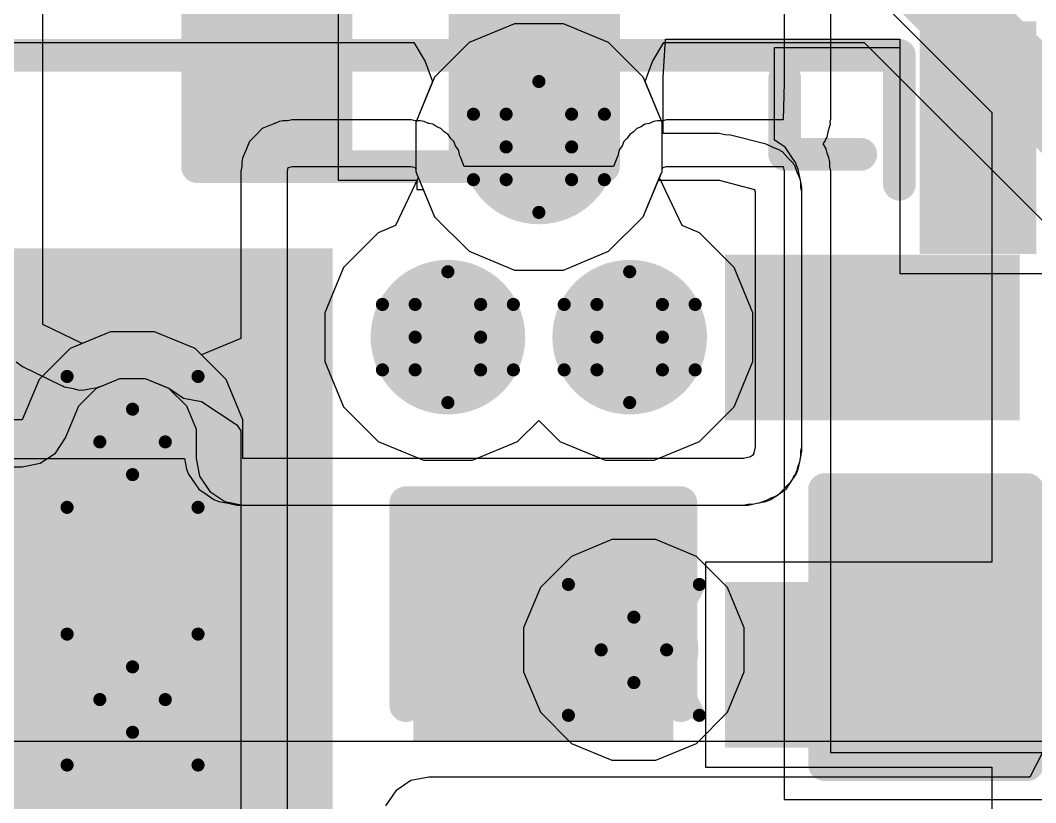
# Model space of a CAD drawing. Header units: inches. Extents: x -10 to 344, y -7 to 75.
# Drawn here: x 48.443 to 52.382, y 3.529 to 6.565 of the extents above; entities that cross this region are included whole.
import ezdxf

# ---------------------------------------------------------------- set-up
doc = ezdxf.new("R2010")
doc.units = ezdxf.units.IN
for name, color, linetype in [('Bottom Layer', 5, 'Continuous'), ('Bottom Overlay', 54, 'Continuous'), ('Bottom Paste', 16, 'Continuous'), ('Bottom Solder', 6, 'Continuous'), ('Drill Drawing', 1, 'Continuous'), ('Mid Layer 1', 16, 'Continuous'), ('Mid Layer 2', 76, 'Continuous'), ('Top Layer', 1, 'Continuous'), ('Top Overlay', 2, 'Continuous'), ('Top Paste', 8, 'Continuous'), ('Top Solder', 216, 'Continuous'), ('Via Holes', 16, 'Continuous')]:
    doc.layers.add(name, color=color, linetype=linetype)

# ---------------------------------------------------------------- blocks, each defined once
blk = doc.blocks.new('C___0603_B_23')
at = {"layer": 'Bottom Layer'}
for points in [[(-1.143, -0.4445), (-1.143, 0.4445), (-0.381, 0.4445), (-0.381, -0.4445)], [(0.381, -0.4445), (0.381, 0.4445), (1.143, 0.4445), (1.143, -0.4445)]]:
    blk.add_hatch(color=5, dxfattribs=at).paths.add_polyline_path(points)
at = {"layer": 'Bottom Paste'}
for points in [[(-1.143, -0.4445), (-1.143, 0.4445), (-0.381, 0.4445), (-0.381, -0.4445)], [(0.381, -0.4445), (0.381, 0.4445), (1.143, 0.4445), (1.143, -0.4445)]]:
    blk.add_hatch(color=16, dxfattribs=at).paths.add_polyline_path(points)
at = {"layer": 'Bottom Solder'}
for points in [[(-1.203, -0.5045), (-1.203, 0.5045), (-0.321, 0.5045), (-0.321, -0.5045)], [(0.321, -0.5045), (0.321, 0.5045), (1.203, 0.5045), (1.203, -0.5045)]]:
    blk.add_hatch(color=6, dxfattribs=at).paths.add_polyline_path(points)
at = {"layer": 'Bottom Overlay', "const_width": 0.127}
for points in [[(-0.4572, 0.5334), (-1.2446, 0.5334)], [(-1.2446, -0.5334), (-1.2446, 0.5334)], [(1.2446, 0.5334), (0.4572, 0.5334)], [(1.2446, -0.5334), (1.2446, 0.5334)], [(-0.4572, -0.5334), (-1.2446, -0.5334)], [(1.2446, -0.5334), (0.4572, -0.5334)]]:
    blk.add_lwpolyline(points, dxfattribs=at)
at = {"layer": 'Bottom Overlay', "const_width": 0.0635}
for points in [[(-1.2764, 0.5334, 1), (-1.2128, 0.5334, 1)], [(-1.2764, 0.5334, 1), (-1.2128, 0.5334, 1)], [(-0.4889, 0.5334, 1), (-0.4254, 0.5334, 1)], [(0.4254, 0.5334, 1), (0.4889, 0.5334, 1)], [(1.2128, 0.5334, 1), (1.2764, 0.5334, 1)], [(1.2128, 0.5334, 1), (1.2764, 0.5334, 1)], [(-1.2764, -0.5334, 1), (-1.2128, -0.5334, 1)], [(-1.2764, -0.5334, 1), (-1.2128, -0.5334, 1)], [(-0.4889, -0.5334, 1), (-0.4254, -0.5334, 1)], [(0.4254, -0.5334, 1), (0.4889, -0.5334, 1)], [(1.2128, -0.5334, 1), (1.2764, -0.5334, 1)], [(1.2128, -0.5334, 1), (1.2764, -0.5334, 1)]]:
    blk.add_lwpolyline(points, format="xyb", close=True, dxfattribs=at)
blk = doc.blocks.new('32_QFN__5_5__B_27')
at = {"layer": 'Bottom Layer'}
blk.add_hatch(color=5, dxfattribs=at).paths.add_polyline_path([(-2.785, 1.875), (-2.085, 1.875), (-2.085, 1.625), (-2.785, 1.625)])
at = {"layer": 'Bottom Paste'}
blk.add_hatch(color=16, dxfattribs=at).paths.add_polyline_path([(-2.785, 1.875), (-2.085, 1.875), (-2.085, 1.625), (-2.785, 1.625)])
at = {"layer": 'Bottom Solder'}
blk.add_hatch(color=6, dxfattribs=at).paths.add_polyline_path([(-2.8866, 1.9766), (-1.9834, 1.9766), (-1.9834, 1.5234), (-2.8866, 1.5234)])
at = {"layer": 'Bottom Overlay', "const_width": 0.127}
for points in [[(-2.5, 2.5), (-2.205, 2.5)], [(-2.5, 2.5), (-2.5, 2.205)]]:
    blk.add_lwpolyline(points, dxfattribs=at)
at = {"layer": 'Bottom Overlay', "const_width": 0.0635}
for points in [[(-2.5318, 2.5, 1), (-2.4683, 2.5, 1)], [(-2.5318, 2.5, 1), (-2.4683, 2.5, 1)], [(-2.2367, 2.5, 1), (-2.1732, 2.5, 1)], [(-2.5318, 2.205, 1), (-2.4683, 2.205, 1)]]:
    blk.add_lwpolyline(points, format="xyb", close=True, dxfattribs=at)
blk = doc.blocks.new('8_WSON__8_6__28')
at = {"layer": 'Top Layer'}
for points in [[(-1.7, 2.15), (1.7, 2.15), (1.7, -2.15), (-1.7, -2.15)], [(-4.365, -0.415), (-3.425, -0.415), (-3.425, -0.855), (-4.365, -0.855)], [(-4.365, -1.685), (-3.425, -1.685), (-3.425, -2.125), (-4.365, -2.125)]]:
    blk.add_hatch(color=1, dxfattribs=at).paths.add_polyline_path(points)
at = {"layer": 'Top Paste'}
for points in [[(-4.365, -0.415), (-3.425, -0.415), (-3.425, -0.855), (-4.365, -0.855)], [(-4.365, -1.685), (-3.425, -1.685), (-3.425, -2.125), (-4.365, -2.125)]]:
    blk.add_hatch(color=8, dxfattribs=at).paths.add_polyline_path(points)
at = {"layer": 'Top Solder'}
for points in [[(-1.8016, 2.2516), (1.8016, 2.2516), (1.8016, -2.2516), (-1.8016, -2.2516)], [(-4.4666, -0.3134), (-3.3234, -0.3134), (-3.3234, -0.9566), (-4.4666, -0.9566)], [(-4.4666, -1.5834), (-3.3234, -1.5834), (-3.3234, -2.2266), (-4.4666, -2.2266)]]:
    blk.add_hatch(color=216, dxfattribs=at).paths.add_polyline_path(points)
at = {"layer": 'Top Overlay', "const_width": 0.127}
for points in [[(-4, -2.5), (-4, -3)], [(4, -3), (-4, -3)]]:
    blk.add_lwpolyline(points, dxfattribs=at)
at = {"layer": 'Top Overlay', "const_width": 0.0635}
for points in [[(-4.0317, -2.5, 1), (-3.9682, -2.5, 1)], [(-4.0317, -3, 1), (-3.9682, -3, 1)], [(-4.0317, -3, 1), (-3.9682, -3, 1)]]:
    blk.add_lwpolyline(points, format="xyb", close=True, dxfattribs=at)
blk = doc.blocks.new('R___0402_B_57')
at = {"layer": 'Bottom Layer'}
for points in [[(-0.2413, 0.3175), (-0.2413, -0.3175), (-0.6985, -0.3175), (-0.6985, 0.3175)], [(0.6985, 0.3175), (0.6985, -0.3175), (0.2413, -0.3175), (0.2413, 0.3175)]]:
    blk.add_hatch(color=5, dxfattribs=at).paths.add_polyline_path(points)
at = {"layer": 'Bottom Paste'}
for points in [[(-0.2413, 0.3175), (-0.2413, -0.3175), (-0.6985, -0.3175), (-0.6985, 0.3175)], [(0.6985, 0.3175), (0.6985, -0.3175), (0.2413, -0.3175), (0.2413, 0.3175)]]:
    blk.add_hatch(color=16, dxfattribs=at).paths.add_polyline_path(points)
at = {"layer": 'Bottom Solder'}
for points in [[(-0.1863, 0.3725), (-0.1863, -0.3725), (-0.7535, -0.3725), (-0.7535, 0.3725)], [(0.7535, 0.3725), (0.7535, -0.3725), (0.1863, -0.3725), (0.1863, 0.3725)]]:
    blk.add_hatch(color=6, dxfattribs=at).paths.add_polyline_path(points)
at = {"layer": 'Bottom Overlay'}
for points, const_width in [([(-0.7874, -0.4064), (-0.7874, 0.4064)], 0.127), ([(-0.7874, 0.4064), (0.7874, 0.4064)], 0.127), ([(-0.8128, 0.4318), (0.8128, 0.4318)], 0.00323), ([(0.7874, -0.4064), (0.7874, 0.4064)], 0.127), ([(-0.7874, -0.4064), (0.7874, -0.4064)], 0.127)]:
    blk.add_lwpolyline(points, dxfattribs=dict(at, const_width=const_width))
for points, const_width in [([(-0.8191, 0.4064, 1), (-0.7556, 0.4064, 1)], 0.0635), ([(-0.8191, 0.4064, 1), (-0.7556, 0.4064, 1)], 0.0635), ([(-0.8136, 0.4318, 1), (-0.812, 0.4318, 1)], 0.00161), ([(0.7556, 0.4064, 1), (0.8191, 0.4064, 1)], 0.0635), ([(0.7556, 0.4064, 1), (0.8191, 0.4064, 1)], 0.0635), ([(0.812, 0.4318, 1), (0.8136, 0.4318, 1)], 0.00161), ([(-0.8191, -0.4064, 1), (-0.7556, -0.4064, 1)], 0.0635), ([(-0.8191, -0.4064, 1), (-0.7556, -0.4064, 1)], 0.0635), ([(0.7556, -0.4064, 1), (0.8191, -0.4064, 1)], 0.0635), ([(0.7556, -0.4064, 1), (0.8191, -0.4064, 1)], 0.0635)]:
    blk.add_lwpolyline(points, format="xyb", close=True, dxfattribs=dict(at, const_width=const_width))
blk = doc.blocks.new('C___0603_B_91')
at = {"layer": 'Bottom Layer'}
for points in [[(-1.143, -0.4445), (-1.143, 0.4445), (-0.381, 0.4445), (-0.381, -0.4445)], [(0.381, -0.4445), (0.381, 0.4445), (1.143, 0.4445), (1.143, -0.4445)]]:
    blk.add_hatch(color=5, dxfattribs=at).paths.add_polyline_path(points)
at = {"layer": 'Bottom Paste'}
for points in [[(-1.143, -0.4445), (-1.143, 0.4445), (-0.381, 0.4445), (-0.381, -0.4445)], [(0.381, -0.4445), (0.381, 0.4445), (1.143, 0.4445), (1.143, -0.4445)]]:
    blk.add_hatch(color=16, dxfattribs=at).paths.add_polyline_path(points)
at = {"layer": 'Bottom Solder'}
for points in [[(-1.203, -0.5045), (-1.203, 0.5045), (-0.321, 0.5045), (-0.321, -0.5045)], [(0.321, -0.5045), (0.321, 0.5045), (1.203, 0.5045), (1.203, -0.5045)]]:
    blk.add_hatch(color=6, dxfattribs=at).paths.add_polyline_path(points)
at = {"layer": 'Bottom Overlay', "const_width": 0.127}
for points in [[(-1.2446, 0.5334), (-0.4572, 0.5334)], [(-1.2446, -0.5334), (-1.2446, 0.5334)], [(0.4572, 0.5334), (1.2446, 0.5334)], [(1.2446, -0.5334), (1.2446, 0.5334)], [(-1.2446, -0.5334), (-0.4572, -0.5334)], [(0.4572, -0.5334), (1.2446, -0.5334)]]:
    blk.add_lwpolyline(points, dxfattribs=at)
at = {"layer": 'Bottom Overlay', "const_width": 0.0635}
for points in [[(-1.2764, 0.5334, 1), (-1.2128, 0.5334, 1)], [(-1.2764, 0.5334, 1), (-1.2128, 0.5334, 1)], [(-0.4889, 0.5334, 1), (-0.4254, 0.5334, 1)], [(0.4254, 0.5334, 1), (0.4889, 0.5334, 1)], [(1.2128, 0.5334, 1), (1.2764, 0.5334, 1)], [(1.2128, 0.5334, 1), (1.2764, 0.5334, 1)], [(-1.2764, -0.5334, 1), (-1.2128, -0.5334, 1)], [(-1.2764, -0.5334, 1), (-1.2128, -0.5334, 1)], [(-0.4889, -0.5334, 1), (-0.4254, -0.5334, 1)], [(0.4254, -0.5334, 1), (0.4889, -0.5334, 1)], [(1.2128, -0.5334, 1), (1.2764, -0.5334, 1)], [(1.2128, -0.5334, 1), (1.2764, -0.5334, 1)]]:
    blk.add_lwpolyline(points, format="xyb", close=True, dxfattribs=at)

msp = doc.modelspace()

# ---------------------------------------------------------------- hatches: boundary and pattern name
at = {"layer": 'Bottom Layer'}
msp.add_hatch(color=5, dxfattribs=at).paths.add_polyline_path([(50.1594, 6.0861), (50.7563, 6.0861), (50.7563, 6.7211), (50.1594, 6.7211)])
h = msp.add_hatch(color=5, dxfattribs=at)
edge = h.paths.add_edge_path()
edge.add_arc((50.4549, 6.0737), 0.3, 0, 360)
h = msp.add_hatch(color=5, dxfattribs=at)
edge = h.paths.add_edge_path()
edge.add_arc((50.1019, 5.3355), 0.3, 0, 360)
h = msp.add_hatch(color=5, dxfattribs=at)
edge = h.paths.add_edge_path()
edge.add_arc((50.8071, 5.3355), 0.3, 0, 360)
h = msp.add_hatch(color=5, dxfattribs=at)
edge = h.paths.add_edge_path()
edge.add_arc((48.8786, 4.929), 0.25, 0, 360)
h = msp.add_hatch(color=5, dxfattribs=at)
edge = h.paths.add_edge_path()
edge.add_arc((50.8235, 4.1218), 0.25, 0, 360)
h = msp.add_hatch(color=5, dxfattribs=at)
edge = h.paths.add_edge_path()
edge.add_arc((48.8786, 3.929), 0.25, 0, 360)
at = {"layer": 'Mid Layer 1'}
h = msp.add_hatch(color=16, dxfattribs=at)
edge = h.paths.add_edge_path()
edge.add_arc((50.4549, 6.0737), 0.3, 0, 360)
h = msp.add_hatch(color=16, dxfattribs=at)
edge = h.paths.add_edge_path()
edge.add_arc((50.1019, 5.3355), 0.3, 0, 360)
h = msp.add_hatch(color=16, dxfattribs=at)
edge = h.paths.add_edge_path()
edge.add_arc((50.8071, 5.3355), 0.3, 0, 360)
h = msp.add_hatch(color=16, dxfattribs=at)
edge = h.paths.add_edge_path()
edge.add_arc((48.8786, 4.929), 0.25, 0, 360)
h = msp.add_hatch(color=16, dxfattribs=at)
edge = h.paths.add_edge_path()
edge.add_arc((50.8235, 4.1218), 0.25, 0, 360)
h = msp.add_hatch(color=16, dxfattribs=at)
edge = h.paths.add_edge_path()
edge.add_arc((48.8786, 3.929), 0.25, 0, 360)
at = {"layer": 'Mid Layer 2'}
h = msp.add_hatch(color=76, dxfattribs=at)
edge = h.paths.add_edge_path()
edge.add_arc((50.4549, 6.0737), 0.3, 0, 360)
h = msp.add_hatch(color=76, dxfattribs=at)
edge = h.paths.add_edge_path()
edge.add_arc((50.1019, 5.3355), 0.3, 0, 360)
h = msp.add_hatch(color=76, dxfattribs=at)
edge = h.paths.add_edge_path()
edge.add_arc((50.8071, 5.3355), 0.3, 0, 360)
h = msp.add_hatch(color=76, dxfattribs=at)
edge = h.paths.add_edge_path()
edge.add_arc((48.8786, 4.929), 0.25, 0, 360)
h = msp.add_hatch(color=76, dxfattribs=at)
edge = h.paths.add_edge_path()
edge.add_arc((50.8235, 4.1218), 0.25, 0, 360)
h = msp.add_hatch(color=76, dxfattribs=at)
edge = h.paths.add_edge_path()
edge.add_arc((48.8786, 3.929), 0.25, 0, 360)
at = {"layer": 'Top Layer'}
h = msp.add_hatch(color=1, dxfattribs=at)
edge = h.paths.add_edge_path()
edge.add_arc((50.4549, 6.0737), 0.3, 0, 360)
h = msp.add_hatch(color=1, dxfattribs=at)
edge = h.paths.add_edge_path()
edge.add_arc((50.1019, 5.3355), 0.3, 0, 360)
h = msp.add_hatch(color=1, dxfattribs=at)
edge = h.paths.add_edge_path()
edge.add_arc((50.8071, 5.3355), 0.3, 0, 360)
h = msp.add_hatch(color=1, dxfattribs=at)
edge = h.paths.add_edge_path()
edge.add_arc((48.8786, 4.929), 0.25, 0, 360)
h = msp.add_hatch(color=1, dxfattribs=at)
edge = h.paths.add_edge_path()
edge.add_arc((50.8235, 4.1218), 0.25, 0, 360)
h = msp.add_hatch(color=1, dxfattribs=at)
edge = h.paths.add_edge_path()
edge.add_arc((48.8786, 3.929), 0.25, 0, 360)
at = {"layer": 'Via Holes'}
h = msp.add_hatch(color=7, dxfattribs=at)
edge = h.paths.add_edge_path()
edge.add_arc((50.4549, 6.0737), 0.15, 0, 360)
h = msp.add_hatch(color=7, dxfattribs=at)
edge = h.paths.add_edge_path()
edge.add_arc((50.1019, 5.3355), 0.15, 0, 360)
h = msp.add_hatch(color=7, dxfattribs=at)
edge = h.paths.add_edge_path()
edge.add_arc((50.8071, 5.3355), 0.15, 0, 360)
h = msp.add_hatch(color=7, dxfattribs=at)
edge = h.paths.add_edge_path()
edge.add_arc((48.8786, 4.929), 0.125, 0, 360)
h = msp.add_hatch(color=7, dxfattribs=at)
edge = h.paths.add_edge_path()
edge.add_arc((50.8235, 4.1218), 0.125, 0, 360)
h = msp.add_hatch(color=7, dxfattribs=at)
edge = h.paths.add_edge_path()
edge.add_arc((48.8786, 3.929), 0.125, 0, 360)

# ---------------------------------------------------------------- linework, layer by layer
at = {"layer": 'Bottom Layer'}
for p, q in [((48.5301, 5.3846), (48.5301, 13.3238)), ((49.6768, 6.9925), (49.6768, 5.9442)), ((50.9376, 6.3434), (50.9457, 6.4924)), ((50.9457, 6.4924), (51.8557, 6.4924)), ((51.3687, 6.1102), (51.3687, 6.4602)), ((51.3687, 6.4602), (51.8557, 6.4602)), ((51.8557, 6.4924), (51.8557, 5.5824)), ((51.8557, 6.4602), (51.8557, 5.5824)), ((50.9376, 6.1255), (50.9376, 6.3434)), ((51.1539, 6.1255), (50.9376, 6.1255)), ((51.176, 6.1211), (51.1539, 6.1255)), ((51.1986, 6.1199), (51.176, 6.1211)), ((51.3365, 6.0848), (51.1986, 6.1199)), ((51.3687, 6.1004), (51.3687, 6.1102)), ((51.3641, 6.0715), (51.3365, 6.0848)), ((51.3924, 6.0598), (51.3641, 6.0715)), ((51.3872, 6.088), (51.3687, 6.1004)), ((51.4106, 6.0724), (51.3872, 6.088)), ((51.4367, 6.0334), (51.4106, 6.0724)), ((51.4106, 6.0724), (51.4106, 6.0724)), ((51.4106, 6.0724), (51.4106, 6.0724)), ((51.3959, 6.0564), (51.3924, 6.0598)), ((51.4003, 6.0543), (51.3959, 6.0564)), ((51.4208, 6.0315), (51.4003, 6.0543)), ((51.4424, 6.0098), (51.4208, 6.0315)), ((51.4499, 6.0136), (51.4367, 6.0334)), ((51.4443, 6.0053), (51.4424, 6.0098)), ((51.4476, 6.0017), (51.4443, 6.0053)), ((51.4572, 5.9743), (51.4476, 6.0017)), ((51.4612, 5.9862), (51.4499, 6.0136)), ((51.4499, 6.0136), (51.4499, 6.0136)), ((51.4499, 6.0136), (51.4499, 6.0136)), ((51.4612, 5.9684), (51.4572, 5.9743)), ((51.4695, 5.9445), (51.4612, 5.9862)), ((51.4627, 5.961), (51.4612, 5.9684)), ((51.4695, 5.9445), (51.4627, 5.961)), ((49.6768, 5.9442), (49.9816, 5.9442)), ((49.9816, 5.9442), (49.9816, 5.9083)), ((50.8599, 5.803), (50.9184, 5.9442)), ((50.9184, 5.9442), (51.1539, 5.9442)), ((51.1539, 5.9442), (51.2917, 5.9091)), ((51.2917, 5.9091), (51.2937, 5.899)), ((51.4715, 5.9344), (51.4695, 5.9445)), ((51.475, 5.9169), (51.4695, 5.9445)), ((51.4715, 5.9165), (51.4715, 5.9344)), ((51.475, 5.899), (51.4715, 5.9165)), ((51.475, 4.8926), (51.475, 5.9169)), ((49.9816, 5.9083), (50.0062, 5.9083)), ((50.0062, 5.9083), (50.0498, 5.803)), ((51.2937, 5.899), (51.2937, 4.9104)), ((51.475, 4.9104), (51.475, 5.899)), ((50.0498, 5.803), (50.1842, 5.6686)), ((50.7255, 5.6686), (50.8599, 5.803)), ((50.1842, 5.6686), (50.3598, 5.5959)), ((50.5499, 5.5959), (50.7255, 5.6686)), ((50.3598, 5.5959), (50.5499, 5.5959)), ((51.8557, 5.5824), (52.9613, 5.5824)), ((51.8557, 5.5824), (52.9613, 5.5824)), ((48.6825, 5.3108), (48.5301, 5.3846)), ((48.7935, 5.3568), (48.6825, 5.3108)), ((48.9637, 5.3568), (48.7935, 5.3568)), ((49.1209, 5.2917), (48.9637, 5.3568)), ((49.2413, 5.1713), (49.1209, 5.2917)), ((48.427, 5.2397), (48.4511, 5.2215)), ((48.4511, 5.2215), (48.6035, 5.1477)), ((48.7519, 5.1433), (48.8296, 5.1755)), ((48.8296, 5.1755), (48.9276, 5.1755)), ((48.9276, 5.1755), (49.0182, 5.138)), ((49.3064, 5.0141), (49.2413, 5.1713)), ((48.6035, 5.1477), (48.6087, 5.1463)), ((48.6087, 5.1463), (48.6131, 5.1433)), ((48.6131, 5.1433), (48.6428, 5.1374)), ((48.6428, 5.1374), (48.6719, 5.1298)), ((48.6719, 5.1298), (48.6773, 5.1306)), ((48.6773, 5.1306), (48.6825, 5.1295)), ((48.6825, 5.1295), (48.7121, 5.1354)), ((48.7121, 5.1354), (48.742, 5.1396)), ((48.742, 5.1396), (48.7466, 5.1423)), ((48.7466, 5.1423), (48.7519, 5.1433)), ((49.0182, 5.138), (49.0876, 5.0686)), ((49.0876, 5.0686), (49.1251, 4.978)), ((49.3064, 4.8652), (49.3064, 5.0141)), ((49.1251, 4.978), (49.1251, 4.8652)), ((51.289, 4.8865), (51.2884, 4.8834)), ((51.2937, 4.9104), (51.289, 4.8865)), ((51.289, 4.8865), (51.289, 4.8865)), ((51.289, 4.8865), (51.289, 4.8865)), ((51.4668, 4.8512), (51.475, 4.8926)), ((51.4715, 4.8929), (51.475, 4.9104)), ((51.4715, 4.875), (51.4715, 4.8929)), ((46.5328, 4.8652), (49.0798, 4.8652)), ((49.0798, 4.8652), (49.0881, 4.8232)), ((49.1251, 4.8652), (49.1389, 4.7958)), ((51.2485, 4.8652), (49.3064, 4.8652)), ((51.2655, 4.8686), (51.2485, 4.8652)), ((51.2755, 4.8706), (51.2655, 4.8686)), ((51.2655, 4.8686), (51.2655, 4.8686)), ((51.2655, 4.8686), (51.2655, 4.8686)), ((51.2832, 4.8757), (51.2755, 4.8706)), ((51.2884, 4.8834), (51.2832, 4.8757)), ((51.4593, 4.8316), (51.4661, 4.8481)), ((51.4612, 4.8232), (51.4668, 4.8512)), ((51.4661, 4.8481), (51.4668, 4.8511)), ((51.4668, 4.8512), (51.4715, 4.875)), ((51.4668, 4.8511), (51.4668, 4.8512)), ((51.4668, 4.8511), (51.4668, 4.8511)), ((49.0881, 4.8232), (49.0961, 4.8038)), ((51.4511, 4.8054), (51.4528, 4.8117)), ((51.4528, 4.8117), (51.4565, 4.8171)), ((51.4532, 4.8038), (51.4612, 4.8232)), ((51.4565, 4.8171), (51.4593, 4.8316)), ((51.4612, 4.8232), (51.4612, 4.8232)), ((51.4612, 4.8232), (51.4612, 4.8232)), ((51.4612, 4.8232), (51.4612, 4.8232)), ((49.0961, 4.8038), (49.0961, 4.8038)), ((49.0961, 4.8038), (49.0961, 4.8038)), ((49.0961, 4.8038), (49.1213, 4.7662)), ((49.1389, 4.7958), (49.1782, 4.737)), ((51.3839, 4.725), (51.4339, 4.775)), ((51.4139, 4.745), (51.4289, 4.7675)), ((51.4289, 4.7675), (51.4532, 4.8038)), ((51.4339, 4.775), (51.4391, 4.7827)), ((51.4391, 4.7827), (51.4455, 4.7982)), ((51.4455, 4.7982), (51.4511, 4.8054)), ((51.4532, 4.8038), (51.4532, 4.8038)), ((51.4532, 4.8038), (51.4532, 4.8038)), ((49.1213, 4.7662), (49.1354, 4.745)), ((49.1354, 4.745), (49.1354, 4.745)), ((49.1354, 4.745), (49.1354, 4.745)), ((49.1354, 4.745), (49.1684, 4.723)), ((49.1782, 4.737), (49.237, 4.6977)), ((51.3551, 4.7057), (51.3914, 4.73)), ((51.3914, 4.73), (51.4139, 4.745)), ((51.4139, 4.745), (51.4139, 4.745)), ((51.4139, 4.745), (51.4139, 4.745)), ((49.1684, 4.723), (49.1942, 4.7057)), ((49.1942, 4.7057), (49.1942, 4.7057)), ((49.1942, 4.7057), (49.1943, 4.7057)), ((49.1943, 4.7057), (49.2136, 4.6977)), ((49.2136, 4.6977), (49.2554, 4.6894)), ((49.237, 4.6977), (49.3064, 4.6839)), ((49.2554, 4.6894), (49.2829, 4.6839)), ((51.2664, 4.6839), (51.3009, 4.6908)), ((51.2839, 4.6874), (51.3009, 4.6908)), ((51.3009, 4.6908), (51.3357, 4.6977)), ((51.3009, 4.6908), (51.3109, 4.6928)), ((51.3009, 4.6908), (51.3009, 4.6908)), ((51.3009, 4.6908), (51.3009, 4.6908)), ((51.3109, 4.6928), (51.3273, 4.6996)), ((51.3273, 4.6996), (51.3349, 4.7011)), ((51.3349, 4.7011), (51.3403, 4.7047)), ((51.3357, 4.6977), (51.3551, 4.7057)), ((51.3403, 4.7047), (51.3466, 4.7064)), ((51.3466, 4.7064), (51.3497, 4.7089)), ((51.3497, 4.7089), (51.3762, 4.7198)), ((51.3551, 4.7057), (51.3551, 4.7057)), ((51.3551, 4.7057), (51.3551, 4.7057)), ((51.3762, 4.7198), (51.3839, 4.725)), ((49.2829, 4.6839), (51.2664, 4.6839)), ((49.3064, 4.6839), (51.2485, 4.6839)), ((51.2485, 4.6839), (51.2655, 4.6873)), ((51.2655, 4.6873), (51.266, 4.6874)), ((51.2655, 4.6873), (51.2655, 4.6873)), ((51.266, 4.6874), (51.2839, 4.6874)), ((52.4267, 3.7657), (46.5328, 3.7657)), ((52.4323, 3.7692), (52.3601, 3.6281)), ((50.0276, 3.6281), (49.9582, 3.6143)), ((52.3601, 3.6281), (50.0276, 3.6281)), ((49.9582, 3.6143), (49.8994, 3.5751)), ((49.8994, 3.5751), (49.8601, 3.5162))]:
    msp.add_line(p, q, dxfattribs=at)
at = {"layer": 'Bottom Layer', "const_width": 0.1524}
for points in [[(50.388, 6.4036), (50.4549, 6.3367)], [(50.4549, 6.0737), (50.4549, 6.3367)]]:
    msp.add_lwpolyline(points, dxfattribs=at)
at = {"layer": 'Bottom Layer', "const_width": 0.0762}
for points in [[(50.3499, 6.4036, 1), (50.4261, 6.4036, 1)], [(50.4168, 6.3367, 1), (50.493, 6.3367, 1)], [(50.4168, 6.3367, 1), (50.493, 6.3367, 1)], [(50.4168, 6.0737, 1), (50.493, 6.0737, 1)]]:
    msp.add_lwpolyline(points, format="xyb", close=True, dxfattribs=at)
at = {"layer": 'Drill Drawing', "const_width": 0.0508}
for points in [[(50.3279, 6.2007), (50.4549, 6.3277)], [(50.4549, 6.3277), (50.5819, 6.2007)], [(50.2009, 6.2007), (50.3279, 6.0737)], [(50.2009, 6.2007), (50.3279, 6.2007)], [(50.5819, 6.2007), (50.7089, 6.2007)], [(50.5819, 6.0737), (50.7089, 6.2007)], [(50.2009, 5.9467), (50.3279, 6.0737)], [(50.5819, 6.0737), (50.7089, 5.9467)], [(50.2009, 5.9467), (50.3279, 5.9467)], [(50.3279, 5.9467), (50.4549, 5.8197)], [(50.4549, 5.8197), (50.5819, 5.9467)], [(50.5819, 5.9467), (50.7089, 5.9467)], [(49.9749, 5.4625), (50.1019, 5.5895)], [(50.1019, 5.5895), (50.2289, 5.4625)], [(50.6801, 5.4625), (50.8071, 5.5895)], [(50.8071, 5.5895), (50.9341, 5.4625)], [(49.8479, 5.4625), (49.9749, 5.3355)], [(49.8479, 5.4625), (49.9749, 5.4625)], [(50.2289, 5.4625), (50.3559, 5.4625)], [(50.2289, 5.3355), (50.3559, 5.4625)], [(50.5531, 5.4625), (50.6801, 5.3355)], [(50.5531, 5.4625), (50.6801, 5.4625)], [(50.9341, 5.4625), (51.0611, 5.4625)], [(50.9341, 5.3355), (51.0611, 5.4625)], [(49.8479, 5.2085), (49.9749, 5.3355)], [(50.2289, 5.3355), (50.3559, 5.2085)], [(50.5531, 5.2085), (50.6801, 5.3355)], [(50.9341, 5.3355), (51.0611, 5.2085)], [(48.6246, 5.183), (48.8786, 5.056)], [(48.6246, 5.183), (48.7516, 4.929)], [(48.8786, 5.056), (49.1326, 5.183)], [(49.0056, 4.929), (49.1326, 5.183)], [(49.8479, 5.2085), (49.9749, 5.2085)], [(49.9749, 5.2085), (50.1019, 5.0815)], [(50.1019, 5.0815), (50.2289, 5.2085)], [(50.2289, 5.2085), (50.3559, 5.2085)], [(50.5531, 5.2085), (50.6801, 5.2085)], [(50.6801, 5.2085), (50.8071, 5.0815)], [(50.8071, 5.0815), (50.9341, 5.2085)], [(50.9341, 5.2085), (51.0611, 5.2085)], [(48.6246, 4.675), (48.7516, 4.929)], [(49.0056, 4.929), (49.1326, 4.675)], [(48.6246, 4.675), (48.8786, 4.802)], [(48.8786, 4.802), (49.1326, 4.675)], [(50.5695, 4.3758), (50.8235, 4.2488)], [(50.5695, 4.3758), (50.6965, 4.1218)], [(50.8235, 4.2488), (51.0775, 4.3758)], [(50.9505, 4.1218), (51.0775, 4.3758)], [(48.6246, 4.183), (48.8786, 4.056)], [(48.6246, 4.183), (48.7516, 3.929)], [(48.8786, 4.056), (49.1326, 4.183)], [(49.0056, 3.929), (49.1326, 4.183)], [(50.5695, 3.8678), (50.6965, 4.1218)], [(50.9505, 4.1218), (51.0775, 3.8678)], [(50.5695, 3.8678), (50.8235, 3.9948)], [(50.8235, 3.9948), (51.0775, 3.8678)], [(48.6246, 3.675), (48.7516, 3.929)], [(49.0056, 3.929), (49.1326, 3.675)], [(48.6246, 3.675), (48.8786, 3.802)], [(48.8786, 3.802), (49.1326, 3.675)]]:
    msp.add_lwpolyline(points, dxfattribs=at)
at = {"layer": 'Drill Drawing', "const_width": 0.0254}
for points in [[(50.4422, 6.3277, 1), (50.4676, 6.3277, 1)], [(50.4422, 6.3277, 1), (50.4676, 6.3277, 1)], [(50.1882, 6.2007, 1), (50.2136, 6.2007, 1)], [(50.1882, 6.2007, 1), (50.2136, 6.2007, 1)], [(50.3152, 6.2007, 1), (50.3406, 6.2007, 1)], [(50.3152, 6.2007, 1), (50.3406, 6.2007, 1)], [(50.5692, 6.2007, 1), (50.5946, 6.2007, 1)], [(50.5692, 6.2007, 1), (50.5946, 6.2007, 1)], [(50.6962, 6.2007, 1), (50.7216, 6.2007, 1)], [(50.6962, 6.2007, 1), (50.7216, 6.2007, 1)], [(50.3152, 6.0737, 1), (50.3406, 6.0737, 1)], [(50.3152, 6.0737, 1), (50.3406, 6.0737, 1)], [(50.5692, 6.0737, 1), (50.5946, 6.0737, 1)], [(50.5692, 6.0737, 1), (50.5946, 6.0737, 1)], [(50.1882, 5.9467, 1), (50.2136, 5.9467, 1)], [(50.1882, 5.9467, 1), (50.2136, 5.9467, 1)], [(50.3152, 5.9467, 1), (50.3406, 5.9467, 1)], [(50.3152, 5.9467, 1), (50.3406, 5.9467, 1)], [(50.5692, 5.9467, 1), (50.5946, 5.9467, 1)], [(50.5692, 5.9467, 1), (50.5946, 5.9467, 1)], [(50.6962, 5.9467, 1), (50.7216, 5.9467, 1)], [(50.6962, 5.9467, 1), (50.7216, 5.9467, 1)], [(50.4422, 5.8197, 1), (50.4676, 5.8197, 1)], [(50.4422, 5.8197, 1), (50.4676, 5.8197, 1)], [(50.0892, 5.5895, 1), (50.1146, 5.5895, 1)], [(50.0892, 5.5895, 1), (50.1146, 5.5895, 1)], [(50.7944, 5.5895, 1), (50.8198, 5.5895, 1)], [(50.7944, 5.5895, 1), (50.8198, 5.5895, 1)], [(49.8352, 5.4625, 1), (49.8606, 5.4625, 1)], [(49.8352, 5.4625, 1), (49.8606, 5.4625, 1)], [(49.9622, 5.4625, 1), (49.9876, 5.4625, 1)], [(49.9622, 5.4625, 1), (49.9876, 5.4625, 1)], [(50.2162, 5.4625, 1), (50.2416, 5.4625, 1)], [(50.2162, 5.4625, 1), (50.2416, 5.4625, 1)], [(50.3432, 5.4625, 1), (50.3686, 5.4625, 1)], [(50.3432, 5.4625, 1), (50.3686, 5.4625, 1)], [(50.5404, 5.4625, 1), (50.5658, 5.4625, 1)], [(50.5404, 5.4625, 1), (50.5658, 5.4625, 1)], [(50.6674, 5.4625, 1), (50.6928, 5.4625, 1)], [(50.6674, 5.4625, 1), (50.6928, 5.4625, 1)], [(50.9214, 5.4625, 1), (50.9468, 5.4625, 1)], [(50.9214, 5.4625, 1), (50.9468, 5.4625, 1)], [(51.0484, 5.4625, 1), (51.0738, 5.4625, 1)], [(51.0484, 5.4625, 1), (51.0738, 5.4625, 1)], [(49.9622, 5.3355, 1), (49.9876, 5.3355, 1)], [(49.9622, 5.3355, 1), (49.9876, 5.3355, 1)], [(50.2162, 5.3355, 1), (50.2416, 5.3355, 1)], [(50.2162, 5.3355, 1), (50.2416, 5.3355, 1)], [(50.6674, 5.3355, 1), (50.6928, 5.3355, 1)], [(50.6674, 5.3355, 1), (50.6928, 5.3355, 1)], [(50.9214, 5.3355, 1), (50.9468, 5.3355, 1)], [(50.9214, 5.3355, 1), (50.9468, 5.3355, 1)], [(48.6119, 5.183, 1), (48.6373, 5.183, 1)], [(48.6119, 5.183, 1), (48.6373, 5.183, 1)], [(49.1199, 5.183, 1), (49.1453, 5.183, 1)], [(49.1199, 5.183, 1), (49.1453, 5.183, 1)], [(49.8352, 5.2085, 1), (49.8606, 5.2085, 1)], [(49.8352, 5.2085, 1), (49.8606, 5.2085, 1)], [(49.9622, 5.2085, 1), (49.9876, 5.2085, 1)], [(49.9622, 5.2085, 1), (49.9876, 5.2085, 1)], [(50.2162, 5.2085, 1), (50.2416, 5.2085, 1)], [(50.2162, 5.2085, 1), (50.2416, 5.2085, 1)], [(50.3432, 5.2085, 1), (50.3686, 5.2085, 1)], [(50.3432, 5.2085, 1), (50.3686, 5.2085, 1)], [(50.5404, 5.2085, 1), (50.5658, 5.2085, 1)], [(50.5404, 5.2085, 1), (50.5658, 5.2085, 1)], [(50.6674, 5.2085, 1), (50.6928, 5.2085, 1)], [(50.6674, 5.2085, 1), (50.6928, 5.2085, 1)], [(50.9214, 5.2085, 1), (50.9468, 5.2085, 1)], [(50.9214, 5.2085, 1), (50.9468, 5.2085, 1)], [(51.0484, 5.2085, 1), (51.0738, 5.2085, 1)], [(51.0484, 5.2085, 1), (51.0738, 5.2085, 1)], [(50.0892, 5.0815, 1), (50.1146, 5.0815, 1)], [(50.0892, 5.0815, 1), (50.1146, 5.0815, 1)], [(50.7944, 5.0815, 1), (50.8198, 5.0815, 1)], [(50.7944, 5.0815, 1), (50.8198, 5.0815, 1)], [(48.8659, 5.056, 1), (48.8913, 5.056, 1)], [(48.8659, 5.056, 1), (48.8913, 5.056, 1)], [(48.7389, 4.929, 1), (48.7643, 4.929, 1)], [(48.7389, 4.929, 1), (48.7643, 4.929, 1)], [(48.9929, 4.929, 1), (49.0183, 4.929, 1)], [(48.9929, 4.929, 1), (49.0183, 4.929, 1)], [(48.8659, 4.802, 1), (48.8913, 4.802, 1)], [(48.8659, 4.802, 1), (48.8913, 4.802, 1)], [(48.6119, 4.675, 1), (48.6373, 4.675, 1)], [(48.6119, 4.675, 1), (48.6373, 4.675, 1)], [(49.1199, 4.675, 1), (49.1453, 4.675, 1)], [(49.1199, 4.675, 1), (49.1453, 4.675, 1)], [(50.5568, 4.3758, 1), (50.5822, 4.3758, 1)], [(50.5568, 4.3758, 1), (50.5822, 4.3758, 1)], [(51.0648, 4.3758, 1), (51.0902, 4.3758, 1)], [(51.0648, 4.3758, 1), (51.0902, 4.3758, 1)], [(50.8108, 4.2488, 1), (50.8362, 4.2488, 1)], [(50.8108, 4.2488, 1), (50.8362, 4.2488, 1)], [(48.6119, 4.183, 1), (48.6373, 4.183, 1)], [(48.6119, 4.183, 1), (48.6373, 4.183, 1)], [(49.1199, 4.183, 1), (49.1453, 4.183, 1)], [(49.1199, 4.183, 1), (49.1453, 4.183, 1)], [(50.6838, 4.1218, 1), (50.7092, 4.1218, 1)], [(50.6838, 4.1218, 1), (50.7092, 4.1218, 1)], [(50.9378, 4.1218, 1), (50.9632, 4.1218, 1)], [(50.9378, 4.1218, 1), (50.9632, 4.1218, 1)], [(48.8659, 4.056, 1), (48.8913, 4.056, 1)], [(48.8659, 4.056, 1), (48.8913, 4.056, 1)], [(50.8108, 3.9948, 1), (50.8362, 3.9948, 1)], [(50.8108, 3.9948, 1), (50.8362, 3.9948, 1)], [(48.7389, 3.929, 1), (48.7643, 3.929, 1)], [(48.7389, 3.929, 1), (48.7643, 3.929, 1)], [(48.9929, 3.929, 1), (49.0183, 3.929, 1)], [(48.9929, 3.929, 1), (49.0183, 3.929, 1)], [(50.5568, 3.8678, 1), (50.5822, 3.8678, 1)], [(50.5568, 3.8678, 1), (50.5822, 3.8678, 1)], [(51.0648, 3.8678, 1), (51.0902, 3.8678, 1)], [(51.0648, 3.8678, 1), (51.0902, 3.8678, 1)], [(48.8659, 3.802, 1), (48.8913, 3.802, 1)], [(48.8659, 3.802, 1), (48.8913, 3.802, 1)], [(48.6119, 3.675, 1), (48.6373, 3.675, 1)], [(48.6119, 3.675, 1), (48.6373, 3.675, 1)], [(49.1199, 3.675, 1), (49.1453, 3.675, 1)], [(49.1199, 3.675, 1), (49.1453, 3.675, 1)]]:
    msp.add_lwpolyline(points, format="xyb", close=True, dxfattribs=at)
at = {"layer": 'Mid Layer 1'}
for p, q in [((47.8906, 6.4796), (49.9696, 6.4796)), ((49.9696, 6.4796), (50.0137, 6.4052)), ((50.896, 6.4052), (50.9401, 6.4796)), ((50.9401, 6.4796), (51.717, 6.4796)), ((51.717, 6.4796), (52.7342, 5.4624)), ((50.0137, 6.4052), (50.0427, 6.3272)), ((50.867, 6.3272), (50.896, 6.4052)), ((50.0427, 6.3272), (49.9771, 6.1687)), ((50.9327, 6.1687), (50.867, 6.3272)), ((49.9771, 6.1687), (49.9771, 5.9786)), ((50.9327, 5.9786), (50.9327, 6.1687)), ((49.9872, 5.9541), (49.8991, 5.7687)), ((49.9771, 5.9786), (49.9872, 5.9541)), ((50.9225, 5.9541), (50.9327, 5.9786)), ((51.0105, 5.7684), (50.9225, 5.9541)), ((49.8991, 5.7687), (49.8312, 5.7406)), ((51.0777, 5.7406), (51.0105, 5.7684)), ((49.8312, 5.7406), (49.6968, 5.6061)), ((51.2122, 5.6061), (51.0777, 5.7406)), ((49.6968, 5.6061), (49.6241, 5.4305)), ((51.2849, 5.4305), (51.2122, 5.6061)), ((49.6241, 5.4305), (49.6241, 5.2405)), ((51.2849, 5.2405), (51.2849, 5.4305)), ((49.6241, 5.2405), (49.6968, 5.0648)), ((51.2122, 5.0648), (51.2849, 5.2405)), ((49.6968, 5.0648), (49.8312, 4.9304)), ((51.0777, 4.9304), (51.2122, 5.0648)), ((50.3725, 4.9304), (50.4545, 5.0124)), ((50.4545, 5.0124), (50.5364, 4.9304)), ((49.8312, 4.9304), (50.0068, 4.8577)), ((50.1969, 4.8577), (50.3725, 4.9304)), ((50.5364, 4.9304), (50.7121, 4.8577)), ((50.9021, 4.8577), (51.0777, 4.9304)), ((50.0068, 4.8577), (50.1969, 4.8577)), ((50.7121, 4.8577), (50.9021, 4.8577))]:
    msp.add_line(p, q, dxfattribs=at)
at = {"layer": 'Mid Layer 1', "const_width": 0.254}
msp.add_lwpolyline([(51.8457, 6.7904), (52.9539, 5.6822)], dxfattribs=at)
at = {"layer": 'Mid Layer 2'}
for p, q in [((51.5871, 6.1814), (51.5871, 7.0179)), ((51.4058, 7), (51.4058, 6.3227)), ((51.4058, 6.3227), (51.4023, 6.1785)), ((49.382, 6.145), (49.357, 6.1199)), ((49.426, 6.1632), (49.382, 6.145)), ((49.382, 6.145), (49.382, 6.145)), ((49.382, 6.145), (49.382, 6.145)), ((49.4282, 6.1647), (49.426, 6.1632)), ((49.4308, 6.1652), (49.4282, 6.1647)), ((49.4473, 6.172), (49.4308, 6.1652)), ((49.4622, 6.175), (49.4473, 6.172)), ((49.4801, 6.175), (49.4622, 6.175)), ((49.4976, 6.1785), (49.4801, 6.175)), ((49.9592, 6.1785), (49.4976, 6.1785)), ((49.9744, 6.1755), (49.9592, 6.1785)), ((49.9767, 6.175), (49.9744, 6.1755)), ((49.9744, 6.1755), (49.9744, 6.1755)), ((49.9946, 6.175), (49.9767, 6.175)), ((50.0098, 6.172), (49.9946, 6.175)), ((50.0263, 6.1651), (50.0098, 6.172)), ((50.0286, 6.1647), (50.0263, 6.1651)), ((50.0438, 6.1617), (50.0286, 6.1647)), ((50.0286, 6.1647), (50.0286, 6.1647)), ((50.0586, 6.1517), (50.0438, 6.1617)), ((50.0751, 6.1449), (50.0586, 6.1517)), ((50.8511, 6.1517), (50.8346, 6.1449)), ((50.866, 6.1617), (50.8511, 6.1517)), ((50.8835, 6.1651), (50.866, 6.1617)), ((50.9, 6.172), (50.8835, 6.1651)), ((50.9152, 6.175), (50.9, 6.172)), ((50.933, 6.175), (50.9152, 6.175)), ((50.9353, 6.1755), (50.933, 6.175)), ((50.9505, 6.1785), (50.9353, 6.1755)), ((50.9353, 6.1755), (50.9353, 6.1755)), ((51.4023, 6.1785), (50.9505, 6.1785)), ((51.5785, 6.1381), (51.5862, 6.1636)), ((51.5854, 6.1726), (51.5871, 6.1814)), ((51.5862, 6.1636), (51.5854, 6.1726)), ((49.357, 6.1199), (49.332, 6.095)), ((50.0877, 6.1323), (50.0751, 6.1449)), ((50.1026, 6.1223), (50.0877, 6.1323)), ((50.1125, 6.1075), (50.1026, 6.1223)), ((50.1251, 6.0949), (50.1125, 6.1075)), ((50.7972, 6.1075), (50.7846, 6.0949)), ((50.8072, 6.1224), (50.7972, 6.1075)), ((50.822, 6.1323), (50.8072, 6.1224)), ((50.8346, 6.1449), (50.822, 6.1323)), ((51.5683, 6.1045), (51.5733, 6.112)), ((51.5733, 6.112), (51.5785, 6.1381)), ((49.332, 6.0949), (49.3137, 6.0509)), ((49.332, 6.095), (49.332, 6.0949)), ((49.332, 6.0949), (49.332, 6.0949)), ((50.132, 6.0784), (50.1251, 6.0949)), ((50.1419, 6.0635), (50.132, 6.0784)), ((50.7778, 6.0784), (50.7679, 6.0635)), ((50.7846, 6.0949), (50.7778, 6.0784)), ((51.5578, 6.0863), (51.5657, 6.0959)), ((51.5598, 6.0814), (51.5578, 6.0863)), ((51.5698, 6.0666), (51.5598, 6.0814)), ((51.5657, 6.0959), (51.5683, 6.1045)), ((51.5732, 6.0491), (51.5698, 6.0666)), ((49.3049, 6.0296), (49.3019, 6.0147)), ((49.3117, 6.0461), (49.3049, 6.0296)), ((49.3049, 6.0296), (49.3049, 6.0296)), ((49.3049, 6.0296), (49.3049, 6.0296)), ((49.3123, 6.0487), (49.3117, 6.0461)), ((49.3137, 6.0509), (49.3123, 6.0487)), ((50.1446, 6.0571), (50.1419, 6.0635)), ((50.148, 6.0396), (50.1446, 6.0571)), ((50.1517, 6.0309), (50.148, 6.0396)), ((50.1517, 6.0308), (50.1517, 6.0309)), ((50.1656, 5.9972), (50.1517, 6.0308)), ((50.7575, 6.0296), (50.7441, 5.9972)), ((50.7617, 6.0396), (50.7575, 6.0296)), ((50.7575, 6.0296), (50.7575, 6.0296)), ((50.7652, 6.0571), (50.7617, 6.0396)), ((50.7679, 6.0635), (50.7652, 6.0571)), ((51.5801, 6.0326), (51.5732, 6.0491)), ((51.5836, 6.0147), (51.5801, 6.0326)), ((49.3019, 5.9968), (49.2985, 5.9793)), ((49.3019, 6.0147), (49.3019, 5.9968)), ((49.4797, 5.9793), (49.4827, 5.9942)), ((49.4827, 5.9942), (49.4976, 5.9972)), ((49.4976, 5.9972), (49.9592, 5.9972)), ((49.9592, 5.9972), (49.9744, 5.9942)), ((49.9744, 5.9942), (49.9771, 5.9877)), ((49.9771, 5.9877), (49.9771, 5.9786)), ((50.7441, 5.9972), (50.1656, 5.9972)), ((50.1656, 5.9972), (50.1656, 5.9972)), ((50.7441, 5.9972), (50.7441, 5.9972)), ((50.9327, 5.9877), (50.9353, 5.9942)), ((50.9327, 5.9786), (50.9327, 5.9877)), ((50.9353, 5.9942), (50.9505, 5.9972)), ((50.9505, 5.9972), (51.4023, 5.9972)), ((51.4023, 5.9972), (51.4058, 5.9793)), ((51.5836, 5.9969), (51.5836, 6.0147)), ((51.5871, 5.9793), (51.5836, 5.9969)), ((49.2985, 5.9793), (49.2985, 5.3297)), ((49.4797, 1.5283), (49.4797, 5.9793)), ((49.9771, 5.9786), (49.9842, 5.9615)), ((49.9842, 5.9615), (49.9842, 5.9615)), ((49.9842, 5.9615), (49.9981, 5.9278)), ((50.9116, 5.9278), (50.9256, 5.9615)), ((50.9256, 5.9615), (50.9327, 5.9786)), ((50.9256, 5.9615), (50.9256, 5.9615)), ((51.4058, 5.9793), (51.4058, 3.7226)), ((51.5871, 3.7226), (51.5871, 5.9793)), ((49.9981, 5.9278), (49.9981, 5.9278)), ((49.9981, 5.9278), (50.0498, 5.803)), ((50.8599, 5.803), (50.9116, 5.9278)), ((50.0498, 5.803), (50.1842, 5.6686)), ((50.7255, 5.6686), (50.8599, 5.803)), ((50.1842, 5.6686), (50.3598, 5.5959)), ((50.5499, 5.5959), (50.7255, 5.6686)), ((50.3598, 5.5959), (50.5499, 5.5959)), ((48.7935, 5.3568), (48.6363, 5.2917)), ((48.9637, 5.3568), (48.7935, 5.3568)), ((49.1209, 5.2917), (48.9637, 5.3568)), ((49.2985, 5.3297), (49.1461, 5.2665)), ((48.6363, 5.2917), (48.5159, 5.1713)), ((49.1461, 5.2665), (49.1209, 5.2917)), ((48.5159, 5.1713), (48.4508, 5.0141)), ((48.739, 5.138), (48.8296, 5.1755)), ((48.8296, 5.1755), (48.9276, 5.1755)), ((48.9276, 5.1755), (49.0187, 5.1378)), ((48.6696, 5.0686), (48.739, 5.138)), ((49.0187, 5.1378), (49.0767, 5.0991)), ((49.0767, 5.0991), (49.1461, 5.0853)), ((49.1461, 5.0853), (49.2834, 4.9951)), ((48.6183, 4.9447), (48.6696, 5.0686)), ((48.4508, 5.0141), (48.3064, 5.0141)), ((49.2834, 4.9951), (49.2985, 4.972)), ((49.2985, 4.972), (49.2985, 1.8728)), ((48.579, 4.8859), (48.6183, 4.9447)), ((48.5202, 4.8466), (48.579, 4.8859)), ((48.4508, 4.8328), (48.5202, 4.8466)), ((48.3064, 4.8328), (48.4508, 4.8328)), ((50.7384, 4.5496), (50.5812, 4.4845)), ((50.9086, 4.5496), (50.7384, 4.5496)), ((51.0659, 4.4845), (50.9086, 4.5496)), ((50.5812, 4.4845), (50.4609, 4.3641)), ((51.1862, 4.3641), (51.0659, 4.4845)), ((50.4609, 4.3641), (50.3957, 4.2069)), ((51.2513, 4.2069), (51.1862, 4.3641)), ((50.3957, 4.2069), (50.3957, 4.0367)), ((51.2513, 4.0367), (51.2513, 4.2069)), ((50.3957, 4.0367), (50.4609, 3.8795)), ((51.1862, 3.8795), (51.2513, 4.0367)), ((50.4609, 3.8795), (50.5812, 3.7591)), ((51.0659, 3.7591), (51.1862, 3.8795)), ((50.5812, 3.7591), (50.7384, 3.694)), ((50.9086, 3.694), (51.0659, 3.7591)), ((51.4058, 3.7226), (51.4058, 3.5413)), ((57.2441, 3.7226), (51.5871, 3.7226)), ((50.7384, 3.694), (50.9086, 3.694)), ((51.4058, 3.5413), (57.2441, 3.5413))]:
    msp.add_line(p, q, dxfattribs=at)
at = {"layer": 'Top Layer'}
for p, q in [((51.6404, 6.7794), (52.2124, 6.2074)), ((50.3598, 6.5515), (50.1842, 6.4787)), ((50.5499, 6.5515), (50.3598, 6.5515)), ((50.7255, 6.4787), (50.5499, 6.5515)), ((50.1842, 6.4787), (50.0498, 6.3443)), ((50.8599, 6.3443), (50.7255, 6.4787)), ((50.0498, 6.3443), (49.9771, 6.1687)), ((50.9327, 6.1687), (50.8599, 6.3443)), ((52.2124, 6.2074), (52.2124, 4.4618)), ((49.9771, 6.1687), (49.9771, 5.9786)), ((50.9327, 5.9786), (50.9327, 6.1687)), ((49.9872, 5.9541), (49.8991, 5.7687)), ((49.9771, 5.9786), (49.9872, 5.9541)), ((50.9225, 5.9541), (50.9327, 5.9786)), ((51.0105, 5.7684), (50.9225, 5.9541)), ((49.8991, 5.7687), (49.8312, 5.7406)), ((51.0777, 5.7406), (51.0105, 5.7684)), ((49.8312, 5.7406), (49.6968, 5.6061)), ((51.2122, 5.6061), (51.0777, 5.7406)), ((49.6968, 5.6061), (49.6241, 5.4305)), ((51.2849, 5.4305), (51.2122, 5.6061)), ((49.6241, 5.4305), (49.6241, 5.2405)), ((51.2849, 5.2405), (51.2849, 5.4305)), ((49.6241, 5.2405), (49.6968, 5.0648)), ((51.2122, 5.0648), (51.2849, 5.2405)), ((49.6968, 5.0648), (49.8312, 4.9304)), ((51.0777, 4.9304), (51.2122, 5.0648)), ((50.3725, 4.9304), (50.4545, 5.0124)), ((50.4545, 5.0124), (50.5364, 4.9304)), ((49.8312, 4.9304), (50.0068, 4.8577)), ((50.1969, 4.8577), (50.3725, 4.9304)), ((50.5364, 4.9304), (50.7121, 4.8577)), ((50.9021, 4.8577), (51.0777, 4.9304)), ((50.0068, 4.8577), (50.1969, 4.8577)), ((50.7121, 4.8577), (50.9021, 4.8577)), ((52.2124, 4.4618), (51.1008, 4.4618)), ((51.1008, 4.4618), (51.1008, 3.6662)), ((51.1008, 3.6662), (52.2124, 3.6662)), ((52.2124, 3.6662), (52.2124, 3.1918))]:
    msp.add_line(p, q, dxfattribs=at)
at = {"layer": 'Top Layer', "const_width": 0.1524}
for points in [[(51.8235, 6.9625), (52.4713, 6.3147)], [(47.8536, 3.7102), (49.4774, 5.334)], [(51.7421, 5.3405), (51.7486, 5.334)]]:
    msp.add_lwpolyline(points, dxfattribs=at)
at = {"layer": 'Top Layer', "const_width": 0.0762}
for points in [[(49.4393, 5.334, 1), (49.5155, 5.334, 1)], [(51.704, 5.3405, 1), (51.7802, 5.3405, 1)], [(51.7105, 5.334, 1), (51.7867, 5.334, 1)]]:
    msp.add_lwpolyline(points, format="xyb", close=True, dxfattribs=at)

# ---------------------------------------------------------------- block references
for name, p, rotation in [('32_QFN__5_5__B_27', (53.9085, 8.5452), 90), ('8_WSON__8_6__28', (47.8536, 3.429), 180), ('C___0603_B_23', (50.4721, 3.4482), 270)]:
    msp.add_blockref(name, p, dxfattribs=dict(rotation=rotation))
for name, p in [('R___0402_B_57', (49.9181, 6.4036)), ('C___0603_B_91', (52.8077, 4.2102))]:
    msp.add_blockref(name, p)

doc.saveas('drawing.dxf')
